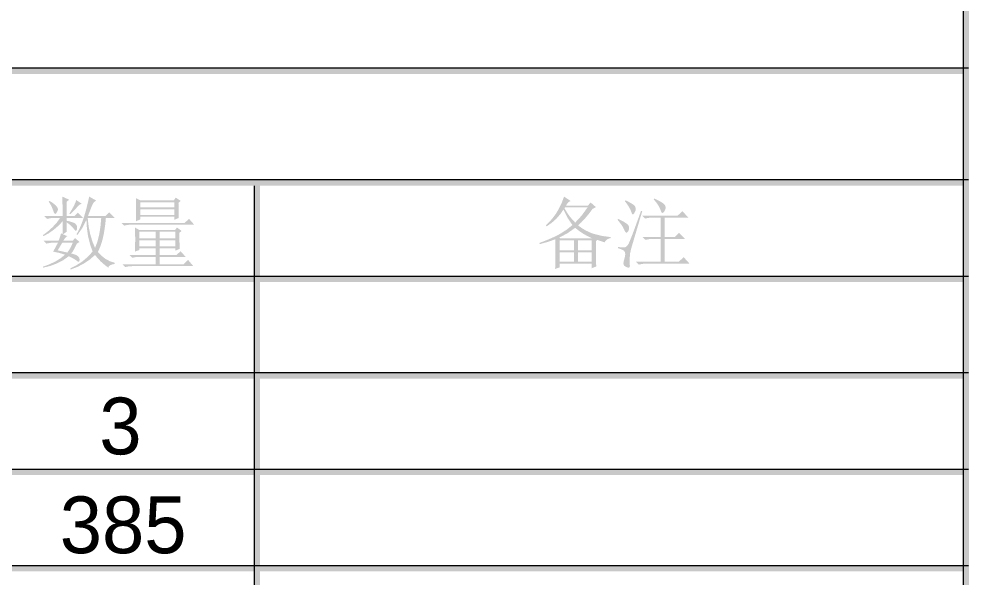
# Model space of a CAD drawing. Header units: millimetres. Extents: x 0 to 169, y 13 to 258.
# Drawn here: x 118.2 to 169, y 198.4 to 228.2 of the extents above; entities that cross this region are included whole.
import ezdxf

# ---------------------------------------------------------------- set-up
doc = ezdxf.new("R2010")
doc.units = ezdxf.units.MM

msp = doc.modelspace()

# ---------------------------------------------------------------- hatches: boundary and pattern name
h = msp.add_hatch(color=0)
h.dxf.hatch_style = 2
h.paths.add_polyline_path([(168.656, 12.706615), (168.994653, 12.706615), (168.994653, 258.105892), (168.656, 258.105892)])
h = msp.add_hatch(color=0)
h.dxf.hatch_style = 2
h.paths.add_polyline_path([(168.656, 12.706615), (168.994653, 12.706615), (168.994653, 257.767226), (168.656, 257.767226)])
h = msp.add_hatch(color=0)
h.dxf.hatch_style = 2
h.paths.add_polyline_path([(100.735694, 225.297559), (168.994667, 225.297559), (168.994667, 225.636222), (100.735694, 225.636222)])
h = msp.add_hatch(color=0)
h.dxf.hatch_style = 2
h.paths.add_polyline_path([(0.338667, 219.317976), (168.994667, 219.317976), (168.994667, 219.656639), (0.338667, 219.656639)])
h = msp.add_hatch(color=0)
h.dxf.hatch_style = 2
h.paths.add_polyline_path([(130.718278, 12.706615), (131.056941, 12.706615), (131.056941, 219.317976), (130.718278, 219.317976)])
h = msp.add_hatch(color=0)
h.paths.add_polyline_path([(120.475595, 216.2627), (120.227549, 215.849288), (120.463193, 215.795545), (120.740179, 215.733533), (120.814593, 215.828618), (120.889007, 215.948507), (120.963421, 216.093201), (121.037835, 216.2627)])
h.paths.add_polyline_path([(119.797601, 218.495122), (119.939194, 218.402104), (120.049782, 218.321489), (120.129363, 218.253276), (120.177939, 218.197465), (120.227549, 218.110649), (120.244085, 218.048637), (120.228238, 217.965955), (120.183451, 217.883273), (120.133153, 217.821261), (120.095257, 217.80059), (120.070452, 217.810926), (120.045648, 217.841931), (120.020843, 217.893608), (119.996038, 217.965955), (119.900954, 218.205734), (119.747991, 218.462049)])
h.paths.add_polyline_path([(121.219736, 218.544731), (121.517392, 218.346293), (121.393369, 218.288416), (121.285882, 218.180929), (121.218703, 218.106515), (121.13292, 218.015564), (121.028533, 217.908077), (120.905543, 217.784054), (120.855934, 217.817127), (120.996494, 218.048637), (121.103981, 218.247075), (121.178395, 218.412439)])
h.paths.add_polyline_path([(120.475595, 218.726632), (120.839398, 218.561267), (120.707106, 218.445512), (120.707106, 217.684835), (121.120517, 217.684835), (121.302418, 217.866736), (121.583538, 217.585616), (120.707106, 217.585616), (120.707106, 217.436788), (120.878758, 217.395533), (121.013719, 217.354795), (121.112508, 217.31509), (121.175639, 217.276936), (121.24523, 217.193564), (121.269345, 217.089523), (121.252809, 216.962743), (121.232138, 216.908311), (121.2032, 216.891085), (121.157724, 216.920024), (121.087444, 217.00684), (120.926214, 217.184607), (120.707106, 217.354106), (120.707106, 216.841476), (120.508668, 216.709184), (120.740179, 216.609965), (120.695737, 216.58206), (120.645094, 216.531417), (120.58825, 216.458037), (120.525205, 216.361918), (121.037835, 216.361918), (121.15359, 216.510747), (121.401637, 216.295773), (121.252809, 216.21309), (121.172194, 216.03739), (121.095713, 215.890629), (121.023366, 215.772807), (120.955153, 215.683924), (121.076162, 215.649903), (121.17495, 215.614333), (121.252034, 215.577729), (121.307931, 215.540608), (121.377521, 215.457236), (121.401637, 215.353194), (121.389235, 215.266378), (121.352028, 215.237439), (121.298284, 215.253976), (121.236273, 215.303585), (121.041969, 215.427609), (120.822861, 215.535095), (120.520037, 215.323222), (120.190342, 215.150623), (119.833774, 215.017298), (119.450335, 214.923247), (119.433799, 214.972856), (119.793467, 215.106181), (120.111793, 215.25811), (120.388779, 215.428642), (120.624424, 215.617778), (120.297829, 215.716997), (119.979502, 215.783142), (120.020843, 215.850322), (120.07872, 215.952641), (120.153135, 216.0901), (120.244085, 216.2627), (120.029111, 216.2627), (119.822405, 216.250297), (119.632236, 216.21309), (119.483408, 216.361918), (120.277158, 216.361918), (120.343304, 216.543819), (120.40945, 216.758793), (120.492132, 216.72572), (120.492132, 217.403715), (120.260622, 217.16187), (120.012575, 216.948963), (119.747991, 216.764995), (119.466872, 216.609965), (119.433799, 216.659575), (119.72112, 216.878683), (119.971234, 217.106059), (120.18414, 217.341704), (120.35984, 217.585616), (120.062184, 217.585616), (119.855478, 217.573214), (119.665309, 217.536007), (119.516481, 217.684835), (120.492132, 217.684835), (120.487998, 218.242941)])
h.paths.add_polyline_path([(121.831585, 217.585616), (121.887396, 217.125696), (121.972145, 216.70505), (122.085833, 216.323678), (122.22846, 215.98158), (122.348349, 216.292672), (122.443434, 216.663709), (122.513714, 217.09469), (122.559189, 217.585616)])
h.paths.add_polyline_path([(121.914267, 218.726632), (122.294606, 218.511658), (122.178851, 218.437244), (122.096168, 218.31322), (122.055861, 218.218136), (122.001084, 218.08171), (121.931837, 217.903943), (121.848122, 217.684835), (122.7907, 217.684835), (122.989137, 217.883273), (123.286793, 217.585616), (122.807236, 217.585616), (122.778814, 217.28951), (122.743157, 217.013041), (122.700266, 216.75621), (122.65014, 216.519015), (122.592779, 216.301457), (122.528183, 216.103536), (122.456353, 215.925253), (122.377288, 215.766606), (122.575726, 215.5568), (122.7907, 215.390401), (123.02221, 215.267412), (123.270257, 215.18783), (123.270257, 215.121684), (123.131764, 215.090678), (123.030478, 215.04727), (122.9664, 214.991459), (122.939528, 214.923247), (122.733856, 215.077242), (122.546787, 215.241573), (122.378322, 215.41624), (122.22846, 215.601241), (121.942173, 215.354228), (121.629013, 215.142355), (121.288983, 214.965621), (120.92208, 214.824028), (120.889007, 214.873637), (121.249708, 215.060706), (121.571136, 215.274646), (121.853289, 215.515458), (122.096168, 215.783142), (121.957676, 216.181051), (121.85639, 216.597563), (121.792311, 217.032678), (121.765439, 217.486398), (121.562868, 217.068852), (121.285882, 216.676111), (121.236273, 216.709184), (121.333683, 216.885401), (121.427475, 217.083321), (121.517651, 217.302946), (121.604209, 217.544275), (121.687149, 217.807308), (121.766473, 218.092045), (121.842179, 218.398487)])
h = msp.add_hatch(color=0)
h.paths.add_polyline_path([(124.593174, 216.841476), (124.593174, 216.49421), (125.469606, 216.49421), (125.469606, 216.841476)])
h.paths.add_polyline_path([(125.68458, 216.841476), (125.68458, 216.49421), (126.527939, 216.49421), (126.527939, 216.841476)])
h.paths.add_polyline_path([(124.593174, 216.394991), (124.593174, 216.064262), (125.469606, 216.064262), (125.469606, 216.394991)])
h.paths.add_polyline_path([(125.68458, 216.394991), (125.68458, 216.064262), (126.527939, 216.064262), (126.527939, 216.394991)])
h.paths.add_polyline_path([(126.742913, 216.791866), (126.743947, 216.496277), (126.747047, 216.254431), (126.752215, 216.066329), (126.75945, 215.93197), (126.527939, 215.832752), (126.527939, 215.965043), (125.68458, 215.965043), (125.68458, 215.601241), (126.577549, 215.601241), (126.809059, 215.799679), (127.073642, 215.502023), (125.68458, 215.502023), (125.68458, 215.105148), (126.957887, 215.105148), (127.205934, 215.336658), (127.487054, 215.005929), (124.245908, 215.005929), (124.039202, 214.993526), (123.849033, 214.956319), (123.700205, 215.105148), (125.469606, 215.105148), (125.469606, 215.502023), (124.60971, 215.502023), (124.403004, 215.48962), (124.212835, 215.452413), (124.064007, 215.601241), (125.469606, 215.601241), (125.469606, 215.965043), (124.593174, 215.965043), (124.593174, 215.865825), (124.361663, 215.783142), (124.3782, 216.433576), (124.361663, 217.072986), (124.593174, 216.940694), (126.511403, 216.940694), (126.610622, 217.072986), (126.858668, 216.891085)])
h.paths.add_polyline_path([(124.642783, 218.428976), (124.642783, 218.147856), (126.47833, 218.147856), (126.47833, 218.428976)])
h.paths.add_polyline_path([(124.642783, 218.048637), (124.642783, 217.750981), (126.47833, 217.750981), (126.47833, 218.048637)])
h.paths.add_polyline_path([(126.693304, 218.395903), (126.694337, 218.115817), (126.697438, 217.887407), (126.702606, 217.710673), (126.70984, 217.585616), (126.47833, 217.486398), (126.47833, 217.651762), (124.642783, 217.651762), (124.642783, 217.502934), (124.411273, 217.403715), (124.423675, 217.702061), (124.427809, 218.070686), (124.426775, 218.258702), (124.423675, 218.417262), (124.418507, 218.545851), (124.411273, 218.64395), (124.659319, 218.528194), (126.445257, 218.528194), (126.544476, 218.677023), (126.809059, 218.495122)])
h.paths.add_polyline_path([(123.634059, 217.321033), (127.024033, 217.321033), (127.255543, 217.536007), (127.536663, 217.221814), (124.09708, 217.221814), (123.952386, 217.209412), (123.782887, 217.172205)])
h = msp.add_hatch(color=0)
h.paths.add_polyline_path([(146.847278, 214.857101), (146.85968, 215.220903), (146.863814, 215.518559), (146.863814, 216.444601), (146.462805, 216.304041), (146.020455, 216.180017), (146.003918, 216.246163), (146.34705, 216.376388), (146.64884, 216.502478), (146.909289, 216.624435), (147.128398, 216.742257), (147.488066, 216.973767), (147.773319, 217.205278), (147.51287, 217.585616), (147.293762, 218.032101), (147.107727, 217.76545), (146.896887, 217.527739), (146.661243, 217.318966), (146.400793, 217.139132), (146.351184, 217.188741), (146.546521, 217.380978), (146.71912, 217.577348), (146.868982, 217.777853), (146.996106, 217.982491), (147.194543, 218.375232), (147.326835, 218.726632), (147.674101, 218.495122), (147.541809, 218.412439), (147.426054, 218.247075), (148.600142, 218.247075), (148.74897, 218.412439), (149.03009, 218.164392), (148.848189, 218.065174), (148.638383, 217.787154), (148.438912, 217.548409), (148.249776, 217.348938), (148.070976, 217.188741), (148.272514, 217.042066), (148.480253, 216.916579), (148.694193, 216.812795), (148.914335, 216.731233), (149.364954, 216.618923), (149.82384, 216.560356), (149.82384, 216.510747), (149.716353, 216.477674), (149.625403, 216.428064), (149.550989, 216.361918), (149.493111, 216.279236), (149.261601, 216.35365), (149.096236, 216.411528), (149.03009, 216.345382), (149.03009, 215.485486), (149.046627, 214.989392), (148.79858, 214.890174), (148.79858, 215.13822), (147.095325, 215.13822), (147.095325, 214.939783)])
h.paths.add_polyline_path([(147.376444, 218.147856), (147.343372, 218.114783), (147.472563, 217.892574), (147.612089, 217.688969), (147.761951, 217.503968), (147.922148, 217.337569), (148.261145, 217.705506), (148.583606, 218.147856)])
h.paths.add_polyline_path([(147.922148, 217.05645), (147.508736, 216.767062), (147.062252, 216.527283), (147.111861, 216.49421), (148.765507, 216.49421), (148.815116, 216.49421), (148.567069, 216.616166), (148.335559, 216.750525), (148.120585, 216.897286)])
h.paths.add_polyline_path([(147.095325, 216.394991), (147.095325, 215.849288), (147.856002, 215.849288), (147.856002, 216.394991)])
h.paths.add_polyline_path([(148.070976, 216.394991), (148.070976, 215.849288), (148.79858, 215.849288), (148.79858, 216.394991)])
h.paths.add_polyline_path([(147.095325, 215.750069), (147.095325, 215.237439), (147.856002, 215.237439), (147.856002, 215.750069)])
h.paths.add_polyline_path([(148.070976, 215.750069), (148.070976, 215.237439), (148.79858, 215.237439), (148.79858, 215.750069)])
h = msp.add_hatch(color=0)
h.paths.add_polyline_path([(152.155481, 218.627413), (152.329114, 218.54163), (152.469674, 218.466183), (152.577161, 218.40107), (152.651575, 218.346293), (152.738391, 218.247075), (152.76733, 218.147856), (152.750793, 218.057594), (152.701184, 217.954931), (152.643306, 217.875693), (152.601965, 217.8502), (152.569926, 217.860535), (152.539954, 217.891541), (152.512048, 217.943217), (152.48621, 218.015564), (152.432467, 218.143722), (152.353918, 218.280148), (152.250566, 218.424842), (152.122408, 218.577804)])
h.paths.add_polyline_path([(151.510559, 217.701372), (153.395715, 217.701372), (153.660299, 217.949418), (153.974491, 217.602153), (152.71772, 217.602153), (152.71772, 216.560356), (153.246887, 216.560356), (153.478398, 216.791866), (153.79259, 216.461137), (152.71772, 216.461137), (152.71772, 215.237439), (153.461861, 215.237439), (153.726444, 215.485486), (154.040637, 215.13822), (151.725533, 215.13822), (151.518827, 215.125818), (151.328658, 215.088611), (151.17983, 215.237439), (152.48621, 215.237439), (152.48621, 216.461137), (152.072799, 216.461137), (151.866093, 216.448735), (151.675924, 216.411528), (151.527095, 216.560356), (152.48621, 216.560356), (152.48621, 217.602153), (152.056262, 217.602153), (151.849556, 217.58975), (151.659387, 217.552543)])
h.paths.add_polyline_path([(151.510559, 217.949418), (151.385502, 217.527233), (151.274914, 217.153687), (151.178796, 216.828847), (151.097148, 216.552777), (151.029968, 216.32554), (150.977258, 216.147203), (150.939018, 216.017829), (150.915247, 215.937483), (150.862192, 215.697704), (150.838076, 215.424852), (150.835923, 215.292733), (150.837387, 215.178184), (150.841952, 215.082238), (150.849101, 215.005929), (150.832564, 214.943917), (150.782955, 214.923247), (150.716809, 214.935649), (150.61759, 214.972856), (150.530774, 215.043136), (150.501835, 215.154757), (150.514237, 215.253976), (150.551444, 215.386267), (150.588651, 215.535095), (150.601054, 215.650851), (150.581072, 215.754204), (150.523884, 215.832752), (150.476255, 215.865825), (150.407439, 215.898898), (150.31692, 215.93197), (150.204179, 215.965043), (150.204179, 216.031189), (150.338624, 216.016806), (150.444646, 216.007074), (150.522764, 216.002509), (150.573493, 216.003628), (150.655486, 216.04497), (150.749882, 216.152457), (150.782438, 216.211615), (150.830497, 216.318769), (150.894059, 216.473852), (150.973124, 216.6768), (151.067692, 216.927549), (151.177763, 217.226034), (151.303337, 217.572191), (151.444413, 217.965955)])
h.paths.add_polyline_path([(150.220715, 217.536007), (150.474016, 217.409916), (150.655486, 217.296228), (150.765643, 217.194942), (150.805003, 217.106059), (150.796735, 216.962054), (150.755394, 216.863524), (150.705096, 216.809092), (150.6672, 216.791866), (150.605188, 216.829073), (150.551444, 216.940694), (150.497701, 217.055416), (150.419153, 217.184607), (150.3158, 217.328268), (150.187642, 217.486398)])
h.paths.add_polyline_path([(150.61759, 218.528194), (150.816028, 218.428028), (150.964856, 218.342848), (151.064075, 218.273171), (151.113684, 218.219514), (151.150891, 218.136143), (151.163293, 218.065174), (151.146757, 217.965955), (151.097148, 217.866736), (151.043404, 217.792322), (151.014465, 217.767517), (150.989661, 217.777853), (150.964856, 217.808859), (150.940051, 217.860535), (150.915247, 217.932882), (150.86357, 218.053805), (150.791223, 218.185063), (150.698206, 218.326656), (150.584517, 218.478585)])
h = msp.add_hatch(color=0)
h.dxf.hatch_style = 2
h.paths.add_polyline_path([(0.338667, 214.153309), (168.994667, 214.153309), (168.994667, 214.491972), (0.338667, 214.491972)])
h = msp.add_hatch(color=0)
h.dxf.hatch_style = 2
h.paths.add_polyline_path([(0.338667, 208.988642), (168.994667, 208.988642), (168.994667, 209.327305), (0.338667, 209.327305)])
h = msp.add_hatch(color=0)
h.dxf.hatch_style = 2
h.paths.add_polyline_path([(0.338667, 203.823976), (168.994667, 203.823976), (168.994667, 204.162639), (0.338667, 204.162639)])
h = msp.add_hatch(color=0)
h.dxf.hatch_style = 2
h.paths.add_polyline_path([(0.338667, 198.659309), (168.994667, 198.659309), (168.994667, 198.997972), (0.338667, 198.997972)])

# ---------------------------------------------------------------- linework, layer by layer
at = {"color": 0, "lineweight": 0}
for points in [[(168.677167, 258.084726), (168.677167, 12.727781)], [(100.756861, 225.615059), (168.9735, 225.615059)], [(0.359833, 219.635476), (168.9735, 219.635476)], [(130.739444, 219.296809), (130.739444, 12.727781)], [(0.359833, 214.470809), (168.9735, 214.470809)], [(0.359833, 209.306142), (168.9735, 209.306142)], [(0.359833, 204.141476), (168.9735, 204.141476)], [(0.359833, 198.976809), (168.9735, 198.976809)]]:
    msp.add_lwpolyline(points, dxfattribs=at)

# ---------------------------------------------------------------- texts
at = {"color": 0, "char_height": 3.039533, "attachment_point": 1}
for s, insert in [('{\\fËÎÌå|b0|i0|c0;3}', (122.456222, 207.967703)), ('{\\fËÎÌå|b0|i0|c0;385}', (120.339556, 202.676037))]:
    msp.add_mtext(s, dxfattribs=dict(at, insert=insert))

doc.saveas('drawing.dxf')
